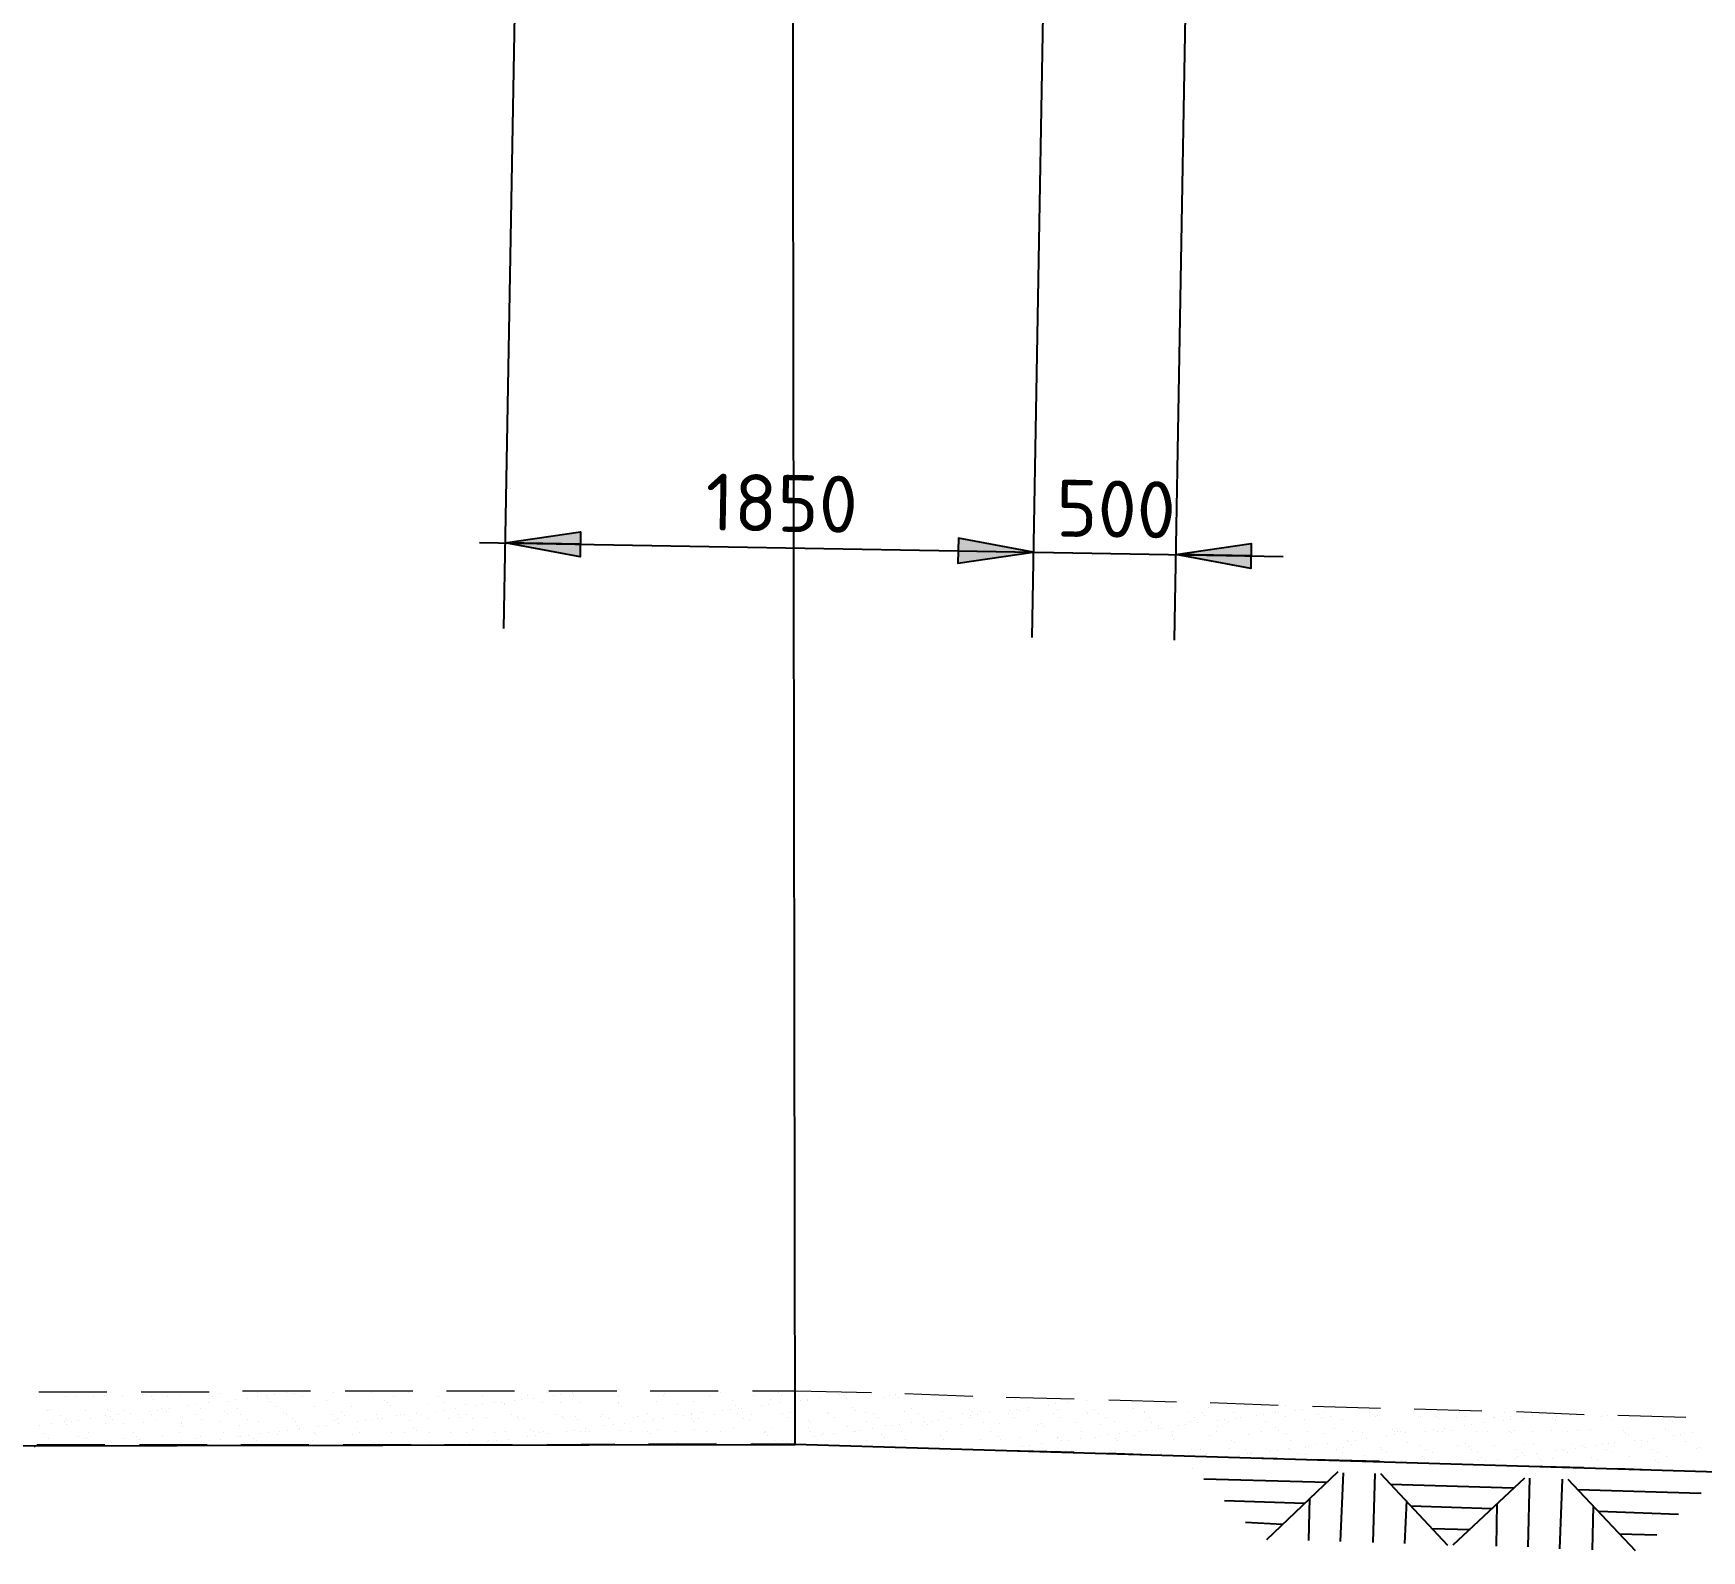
# Model space of a CAD drawing. Header units: inches. Extents: x 0 to 63075, y 0 to 44550.
# Drawn here: x 9265 to 15118, y 8413 to 13735 of the extents above; entities that cross this region are included whole.
import ezdxf

# ---------------------------------------------------------------- set-up
doc = ezdxf.new("R2010")
doc.units = ezdxf.units.IN
doc.header["$MEASUREMENT"] = 0
for name, color, linetype in [('PDF2_Geometry', 7, 'Continuous'), ('PDF_Symbol (Howden)', 7, 'Continuous'), ('PDF_Text', 7, 'Continuous')]:
    doc.layers.add(name, color=color, linetype=linetype)
doc.styles.add('PDF ISOCPEUR', font='isocpeur.ttf')

# ---------------------------------------------------------------- blocks, each defined once
blk = doc.blocks.new('1693_SIDE')
at = {"layer": 'PDF2_Geometry', "color": 252, "lineweight": 25, "true_color": 0x939598}
for points in [[(-165069.5, -75258.3), (-175363, -74950), (-175372.5, -68813.4)], [(-181871.5, -68943.7), (-181871.5, -74959.6), (-175363, -74950)], [(-178029.3, -74956.4), (-178032.5, -74956.4)], [(-173967.9, -75032.7), (-173967.9, -75032.7)], [(-173497.5, -75083.5), (-173929.7, -75070.8)], [(-173459.4, -75045.4), (-173710.4, -75283.7)], [(-173449.9, -75290.1), (-173440.3, -75048.5)], [(-173335.4, -75293.2), (-173329.1, -75051.7)], [(-173310, -75051.7), (-173074.9, -75302.8)], [(-172804.7, -75067.6), (-173055.8, -75302.8)], [(-172792, -75309.1), (-172785.7, -75067.6)], [(-172680.8, -75315.5), (-172671.3, -75070.8)], [(-172652.2, -75070.8), (-172417, -75321.8)], [(-173561.1, -75286.9), (-173557.9, -75137.5)], [(-172842.9, -75102.6), (-173275.1, -75089.9)], [(-172185, -75121.6), (-172617.2, -75108.9)], [(-173577, -75156.6), (-173856.6, -75147.1)], [(-173224.2, -75296.4), (-173217.9, -75147.1)], [(-172919.1, -75175.7), (-173202, -75166.1)], [(-172903.2, -75306), (-172900.1, -75156.6)], [(-172566.4, -75318.7), (-172563.2, -75166.1)], [(-172264.5, -75194.7), (-172544.1, -75185.2)], [(-173653.2, -75229.7), (-173783.5, -75223.3)], [(-172995.4, -75248.8), (-173128.9, -75245.6)], [(-172340.7, -75267.8), (-172471, -75264.6)]]:
    blk.add_lwpolyline(points, dxfattribs=at)
at = {"layer": 'PDF2_Geometry', "color": 252, "lineweight": 18, "true_color": 0x939598}
for points in [[(-178032.5, -74775.2), (-178032.5, -74775.2)], [(-178023, -74784.8), (-178023, -74784.8)], [(-177778.2, -74765.7), (-178016.6, -74765.7)], [(-177921.3, -74781.6), (-177921.3, -74781.6)], [(-177883.1, -74781.6), (-177883.1, -74781.6)], [(-177825.9, -74781.6), (-177825.9, -74781.6)], [(-177784.6, -74778.4), (-177784.6, -74778.4)], [(-177724.2, -74781.6), (-177724.2, -74781.6)], [(-177419.1, -74765.7), (-177657.5, -74765.7)], [(-177651.1, -74775.2), (-177651.1, -74775.2)], [(-177622.5, -74781.6), (-177622.5, -74781.6)], [(-177613, -74791.1), (-177613, -74791.1)], [(-177565.3, -74781.6), (-177565.3, -74781.6)], [(-177520.8, -74778.4), (-177520.8, -74778.4)], [(-177416, -74787.9), (-177416, -74787.9)], [(-177406.4, -74781.6), (-177406.4, -74781.6)], [(-177384.2, -74772.1), (-177384.2, -74772.1)], [(-177327, -74791.1), (-177327, -74791.1)], [(-177063.2, -74762.5), (-177301.6, -74762.5)], [(-177285.7, -74787.9), (-177285.7, -74787.9)], [(-177250.7, -74768.9), (-177250.7, -74768.9)], [(-177250.7, -74781.6), (-177250.7, -74781.6)], [(-177218.9, -74778.4), (-177218.9, -74778.4)], [(-177212.6, -74787.9), (-177212.6, -74787.9)], [(-177190.3, -74775.2), (-177190.3, -74775.2)], [(-177149, -74768.9), (-177149, -74768.9)], [(-177120.4, -74772.1), (-177120.4, -74772.1)], [(-177091.8, -74781.6), (-177091.8, -74781.6)], [(-176983.8, -74765.7), (-176983.8, -74765.7)], [(-176704.1, -74762.5), (-176942.4, -74762.5)], [(-176932.9, -74781.6), (-176932.9, -74781.6)], [(-176850.3, -74765.7), (-176850.3, -74765.7)], [(-176774, -74781.6), (-176774, -74781.6)], [(-176720, -74765.7), (-176720, -74765.7)], [(-176615.1, -74781.6), (-176615.1, -74781.6)], [(-176348.2, -74762.5), (-176586.5, -74762.5)], [(-176459.4, -74781.6), (-176459.4, -74781.6)], [(-176322.7, -74791.1), (-176322.7, -74791.1)], [(-176300.5, -74778.4), (-176300.5, -74778.4)], [(-176281.4, -74787.9), (-176281.4, -74787.9)], [(-176230.6, -74765.7), (-176230.6, -74765.7)], [(-175989.1, -74762.5), (-176227.4, -74762.5)], [(-176211.5, -74778.4), (-176211.5, -74778.4)], [(-176186.1, -74775.2), (-176186.1, -74775.2)], [(-176144.8, -74768.9), (-176144.8, -74768.9)], [(-176141.6, -74778.4), (-176141.6, -74778.4)], [(-175982.7, -74778.4), (-175982.7, -74778.4)], [(-175633.1, -74762.5), (-175871.5, -74762.5)], [(-175830.2, -74762.5), (-175830.2, -74762.5)], [(-175823.8, -74778.4), (-175823.8, -74778.4)], [(-175820.6, -74772.1), (-175820.6, -74772.1)], [(-175664.9, -74778.4), (-175664.9, -74778.4)], [(-175623.6, -74765.7), (-175623.6, -74765.7)], [(-175096, -74768.9), (-175359.8, -74762.5), (-175512.4, -74762.5)], [(-175509.2, -74778.4), (-175509.2, -74778.4)], [(-175448.8, -74791.1), (-175448.8, -74791.1)], [(-175420.2, -74768.9), (-175420.2, -74768.9)], [(-175410.7, -74778.4), (-175410.7, -74778.4)], [(-175350.3, -74778.4), (-175350.3, -74778.4)], [(-175318.5, -74791.1), (-175318.5, -74791.1)], [(-175277.2, -74784.8), (-175277.2, -74784.8)], [(-175213.6, -74772.1), (-175213.6, -74772.1)], [(-175207.3, -74775.2), (-175207.3, -74775.2)], [(-175191.4, -74778.4), (-175191.4, -74778.4)], [(-175181.8, -74772.1), (-175181.8, -74772.1)], [(-175181.8, -74787.9), (-175181.8, -74787.9)], [(-175048.4, -74784.8), (-175048.4, -74784.8)], [(-175032.5, -74778.4), (-175032.5, -74778.4)], [(-175010.2, -74775.2), (-175010.2, -74775.2)], [(-175000.7, -74784.8), (-175000.7, -74784.8)], [(-174740.1, -74781.6), (-174978.5, -74772.1)], [(-174918.1, -74787.9), (-174918.1, -74787.9)], [(-174873.6, -74778.4), (-174873.6, -74778.4)], [(-174803.7, -74778.4), (-174803.7, -74778.4)], [(-174781.4, -74781.6), (-174781.4, -74781.6)], [(-174384.2, -74791.1), (-174622.5, -74784.8)], [(-174590.7, -74791.1), (-174590.7, -74791.1)], [(-177984.8, -74829.3), (-177984.8, -74829.3)], [(-177978.5, -74826.1), (-177978.5, -74826.1)], [(-177940.3, -74848.3), (-177940.3, -74848.3)], [(-177851.3, -74829.3), (-177851.3, -74829.3)], [(-177781.4, -74848.3), (-177781.4, -74848.3)], [(-177775.1, -74826.1), (-177775.1, -74826.1)], [(-177765.5, -74835.6), (-177765.5, -74835.6)], [(-177736.9, -74845.2), (-177736.9, -74845.2)], [(-177721, -74829.3), (-177721, -74829.3)], [(-177695.6, -74842), (-177695.6, -74842)], [(-177628.9, -74832.4), (-177628.9, -74832.4)], [(-177622.5, -74845.2), (-177622.5, -74845.2)], [(-177600.3, -74829.3), (-177600.3, -74829.3)], [(-177584.4, -74822.9), (-177584.4, -74822.9)], [(-177568.5, -74832.4), (-177568.5, -74832.4)], [(-177559, -74822.9), (-177559, -74822.9)], [(-177492.2, -74813.4), (-177492.2, -74813.4)], [(-177466.8, -74845.2), (-177466.8, -74845.2)], [(-177463.6, -74810.2), (-177463.6, -74810.2)], [(-177450.9, -74822.9), (-177450.9, -74822.9)], [(-177422.3, -74803.8), (-177422.3, -74803.8)], [(-177365.1, -74832.4), (-177365.1, -74832.4)], [(-177355.6, -74797.5), (-177355.6, -74797.5)], [(-177355.6, -74842), (-177355.6, -74842)], [(-177320.6, -74822.9), (-177320.6, -74822.9)], [(-177307.9, -74845.2), (-177307.9, -74845.2)], [(-177203, -74797.5), (-177203, -74797.5)], [(-177184, -74816.6), (-177184, -74816.6)], [(-177158.5, -74838.8), (-177158.5, -74838.8)], [(-177149, -74845.2), (-177149, -74845.2)], [(-177050.5, -74816.6), (-177050.5, -74816.6)], [(-177006, -74794.3), (-177006, -74794.3)], [(-176990.1, -74845.2), (-176990.1, -74845.2)], [(-176955.2, -74838.8), (-176955.2, -74838.8)], [(-176945.6, -74848.3), (-176945.6, -74848.3)], [(-176920.2, -74816.6), (-176920.2, -74816.6)], [(-176831.2, -74845.2), (-176831.2, -74845.2)], [(-176802.6, -74794.3), (-176802.6, -74794.3)], [(-176793.1, -74803.8), (-176793.1, -74803.8)], [(-176783.5, -74813.4), (-176783.5, -74813.4)], [(-176761.3, -74848.3), (-176761.3, -74848.3)], [(-176748.6, -74845.2), (-176748.6, -74845.2)], [(-176732.7, -74845.2), (-176732.7, -74845.2)], [(-176691.4, -74842), (-176691.4, -74842)], [(-176675.5, -74845.2), (-176675.5, -74845.2)], [(-176650.1, -74810.2), (-176650.1, -74810.2)], [(-176624.6, -74832.4), (-176624.6, -74832.4)], [(-176596, -74800.7), (-176596, -74800.7)], [(-176596, -74829.3), (-176596, -74829.3)], [(-176554.7, -74822.9), (-176554.7, -74822.9)], [(-176545.2, -74845.2), (-176545.2, -74845.2)], [(-176519.8, -74810.2), (-176519.8, -74810.2)], [(-176516.6, -74845.2), (-176516.6, -74845.2)], [(-176484.8, -74813.4), (-176484.8, -74813.4)], [(-176459.4, -74810.2), (-176459.4, -74810.2)], [(-176418.1, -74803.8), (-176418.1, -74803.8)], [(-176392.7, -74800.7), (-176392.7, -74800.7)], [(-176383.1, -74807), (-176383.1, -74807)], [(-176383.1, -74810.2), (-176383.1, -74810.2)], [(-176357.7, -74845.2), (-176357.7, -74845.2)], [(-176348.2, -74794.3), (-176348.2, -74794.3)], [(-176249.6, -74803.8), (-176249.6, -74803.8)], [(-176198.8, -74845.2), (-176198.8, -74845.2)], [(-176186.1, -74803.8), (-176186.1, -74803.8)], [(-176119.3, -74803.8), (-176119.3, -74803.8)], [(-176039.9, -74845.2), (-176039.9, -74845.2)], [(-175982.7, -74800.7), (-175982.7, -74800.7)], [(-175982.7, -74807), (-175982.7, -74807)], [(-175973.2, -74816.6), (-175973.2, -74816.6)], [(-175881, -74842), (-175881, -74842)], [(-175849.2, -74797.5), (-175849.2, -74797.5)], [(-175779.3, -74845.2), (-175779.3, -74845.2)], [(-175776.1, -74810.2), (-175776.1, -74810.2)], [(-175753.9, -74848.3), (-175753.9, -74848.3)], [(-175728.5, -74845.2), (-175728.5, -74845.2)], [(-175725.3, -74842), (-175725.3, -74842)], [(-175718.9, -74797.5), (-175718.9, -74797.5)], [(-175687.1, -74838.8), (-175687.1, -74838.8)], [(-175645.8, -74845.2), (-175645.8, -74845.2)], [(-175617.2, -74829.3), (-175617.2, -74829.3)], [(-175591.8, -74826.1), (-175591.8, -74826.1)], [(-175582.3, -74794.3), (-175582.3, -74794.3)], [(-175572.7, -74813.4), (-175572.7, -74813.4)], [(-175566.4, -74842), (-175566.4, -74842)], [(-175563.2, -74822.9), (-175563.2, -74822.9)], [(-175550.5, -74822.9), (-175550.5, -74822.9)], [(-175515.5, -74845.2), (-175515.5, -74845.2)], [(-175480.6, -74813.4), (-175480.6, -74813.4)], [(-175455.2, -74810.2), (-175455.2, -74810.2)], [(-175413.8, -74803.8), (-175413.8, -74803.8)], [(-175407.5, -74842), (-175407.5, -74842)], [(-175378.9, -74838.8), (-175378.9, -74838.8)], [(-175366.2, -74816.6), (-175366.2, -74816.6)], [(-175343.9, -74794.3), (-175343.9, -74794.3)], [(-175318.5, -74794.3), (-175318.5, -74794.3)], [(-175248.6, -74842), (-175248.6, -74842)], [(-175245.4, -74838.8), (-175245.4, -74838.8)], [(-175162.8, -74819.7), (-175162.8, -74819.7)], [(-175153.2, -74829.3), (-175153.2, -74829.3)], [(-175115.1, -74838.8), (-175115.1, -74838.8)], [(-175089.7, -74842), (-175089.7, -74842)], [(-174978.5, -74832.4), (-174978.5, -74832.4)], [(-174956.2, -74822.9), (-174956.2, -74822.9)], [(-174930.8, -74842), (-174930.8, -74842)], [(-174845, -74832.4), (-174845, -74832.4)], [(-174775.1, -74842), (-174775.1, -74842)], [(-174752.8, -74826.1), (-174752.8, -74826.1)], [(-174749.6, -74848.3), (-174749.6, -74848.3)], [(-174743.3, -74835.6), (-174743.3, -74835.6)], [(-174724.2, -74845.2), (-174724.2, -74845.2)], [(-174714.7, -74832.4), (-174714.7, -74832.4)], [(-174682.9, -74838.8), (-174682.9, -74838.8)], [(-174616.2, -74842), (-174616.2, -74842)], [(-174613, -74829.3), (-174613, -74829.3)], [(-174587.6, -74826.1), (-174587.6, -74826.1)], [(-174578, -74829.3), (-174578, -74829.3)], [(-174546.3, -74819.7), (-174546.3, -74819.7)], [(-174546.3, -74829.3), (-174546.3, -74829.3)], [(-174476.3, -74813.4), (-174476.3, -74813.4)], [(-174457.3, -74842), (-174457.3, -74842)], [(-174450.9, -74807), (-174450.9, -74807)], [(-174444.6, -74826.1), (-174444.6, -74826.1)], [(-174409.6, -74803.8), (-174409.6, -74803.8)], [(-174342.9, -74832.4), (-174342.9, -74832.4)], [(-174339.7, -74794.3), (-174339.7, -74794.3)], [(-174336.5, -74842), (-174336.5, -74842)], [(-174314.3, -74826.1), (-174314.3, -74826.1)], [(-174298.4, -74842), (-174298.4, -74842)], [(-174025.1, -74800.7), (-174263.4, -74794.3)], [(-174177.6, -74822.9), (-174177.6, -74822.9)], [(-174139.5, -74835.6), (-174139.5, -74835.6)], [(-174139.5, -74838.8), (-174139.5, -74838.8)], [(-174044.1, -74819.7), (-174044.1, -74819.7)], [(-173983.8, -74838.8), (-173983.8, -74838.8)], [(-173932.9, -74838.8), (-173932.9, -74838.8)], [(-173926.5, -74848.3), (-173926.5, -74848.3)], [(-173913.8, -74819.7), (-173913.8, -74819.7)], [(-173669.1, -74813.4), (-173907.5, -74803.8)], [(-173824.9, -74838.8), (-173824.9, -74838.8)], [(-173777.2, -74816.6), (-173777.2, -74816.6)], [(-173745.4, -74848.3), (-173745.4, -74848.3)], [(-173729.5, -74842), (-173729.5, -74842)], [(-173720, -74845.2), (-173720, -74845.2)], [(-173678.7, -74838.8), (-173678.7, -74838.8)], [(-173666, -74838.8), (-173666, -74838.8)], [(-173643.7, -74813.4), (-173643.7, -74813.4)], [(-173608.8, -74829.3), (-173608.8, -74829.3)], [(-173583.3, -74826.1), (-173583.3, -74826.1)], [(-173310, -74822.9), (-173548.4, -74816.6)], [(-173542, -74819.7), (-173542, -74819.7)], [(-173526.1, -74845.2), (-173526.1, -74845.2)], [(-173507.1, -74838.8), (-173507.1, -74838.8)], [(-173348.2, -74838.8), (-173348.2, -74838.8)], [(-173319.6, -74848.3), (-173319.6, -74848.3)], [(-172954.1, -74832.4), (-173192.4, -74826.1)], [(-173189.3, -74838.8), (-173189.3, -74838.8)], [(-173033.5, -74838.8), (-173033.5, -74838.8)], [(-172874.6, -74838.8), (-172874.6, -74838.8)], [(-172595, -74845.2), (-172833.3, -74835.6)], [(-172776.1, -74848.3), (-172776.1, -74848.3)], [(-172741.2, -74845.2), (-172741.2, -74845.2)], [(-172715.7, -74842), (-172715.7, -74842)], [(-172642.6, -74848.3), (-172642.6, -74848.3)], [(-172512.4, -74848.3), (-172512.4, -74848.3)], [(-172239, -74854.7), (-172477.4, -74848.3)], [(-178013.4, -74883.3), (-178013.4, -74883.3)], [(-177972.1, -74876.9), (-177972.1, -74876.9)], [(-177927.6, -74870.6), (-177927.6, -74870.6)], [(-177918.1, -74861), (-177918.1, -74861)], [(-177918.1, -74880.1), (-177918.1, -74880.1)], [(-177918.1, -74880.1), (-177918.1, -74880.1)], [(-177902.2, -74867.4), (-177902.2, -74867.4)], [(-177876.8, -74864.2), (-177876.8, -74864.2)], [(-177835.5, -74857.9), (-177835.5, -74857.9)], [(-177781.4, -74876.9), (-177781.4, -74876.9)], [(-177765.5, -74851.5), (-177765.5, -74851.5)], [(-177759.2, -74861), (-177759.2, -74861)], [(-177721, -74876.9), (-177721, -74876.9)], [(-177648, -74873.8), (-177648, -74873.8)], [(-177603.5, -74861), (-177603.5, -74861)], [(-177517.7, -74873.8), (-177517.7, -74873.8)], [(-177517.7, -74876.9), (-177517.7, -74876.9)], [(-177511.3, -74886.5), (-177511.3, -74886.5)], [(-177444.6, -74861), (-177444.6, -74861)], [(-177381, -74870.6), (-177381, -74870.6)], [(-177311.1, -74883.3), (-177311.1, -74883.3)], [(-177285.7, -74861), (-177285.7, -74861)], [(-177247.5, -74867.4), (-177247.5, -74867.4)], [(-177171.3, -74902.4), (-177171.3, -74902.4)], [(-177142.7, -74899.2), (-177142.7, -74899.2)], [(-177126.8, -74857.9), (-177126.8, -74857.9)], [(-177117.2, -74867.4), (-177117.2, -74867.4)], [(-177107.7, -74883.3), (-177107.7, -74883.3)], [(-177101.3, -74892.8), (-177101.3, -74892.8)], [(-177101.3, -74896), (-177101.3, -74896)], [(-177034.6, -74886.5), (-177034.6, -74886.5)], [(-177006, -74883.3), (-177006, -74883.3)], [(-176980.6, -74864.2), (-176980.6, -74864.2)], [(-176967.9, -74857.9), (-176967.9, -74857.9)], [(-176964.7, -74876.9), (-176964.7, -74876.9)], [(-176904.3, -74889.6), (-176904.3, -74889.6)], [(-176898, -74867.4), (-176898, -74867.4)], [(-176869.3, -74864.2), (-176869.3, -74864.2)], [(-176847.1, -74861), (-176847.1, -74861)], [(-176828, -74857.9), (-176828, -74857.9)], [(-176812.1, -74857.9), (-176812.1, -74857.9)], [(-176716.8, -74864.2), (-176716.8, -74864.2)], [(-176700.9, -74889.6), (-176700.9, -74889.6)], [(-176691.4, -74899.2), (-176691.4, -74899.2)], [(-176653.2, -74857.9), (-176653.2, -74857.9)], [(-176580.2, -74857.9), (-176580.2, -74857.9)], [(-176535.7, -74854.7), (-176535.7, -74854.7)], [(-176494.3, -74857.9), (-176494.3, -74857.9)], [(-176494.3, -74896), (-176494.3, -74896)], [(-176446.7, -74854.7), (-176446.7, -74854.7)], [(-176379.9, -74902.4), (-176379.9, -74902.4)], [(-176338.6, -74851.5), (-176338.6, -74851.5)], [(-176335.5, -74857.9), (-176335.5, -74857.9)], [(-176316.4, -74857.9), (-176316.4, -74857.9)], [(-176291, -74896), (-176291, -74896)], [(-176281.4, -74905.5), (-176281.4, -74905.5)], [(-176246.5, -74902.4), (-176246.5, -74902.4)], [(-176179.7, -74851.5), (-176179.7, -74851.5)], [(-176176.6, -74857.9), (-176176.6, -74857.9)], [(-176167, -74902.4), (-176167, -74902.4)], [(-176138.4, -74899.2), (-176138.4, -74899.2)], [(-176135.2, -74851.5), (-176135.2, -74851.5)], [(-176125.7, -74861), (-176125.7, -74861)], [(-176116.2, -74902.4), (-176116.2, -74902.4)], [(-176100.3, -74905.5), (-176100.3, -74905.5)], [(-176097.1, -74892.8), (-176097.1, -74892.8)], [(-176084.4, -74902.4), (-176084.4, -74902.4)], [(-176046.3, -74851.5), (-176046.3, -74851.5)], [(-176030.4, -74883.3), (-176030.4, -74883.3)], [(-176017.7, -74857.9), (-176017.7, -74857.9)], [(-176001.8, -74880.1), (-176001.8, -74880.1)], [(-175979.5, -74899.2), (-175979.5, -74899.2)], [(-175960.5, -74876.9), (-175960.5, -74876.9)], [(-175941.4, -74905.5), (-175941.4, -74905.5)], [(-175928.7, -74854.7), (-175928.7, -74854.7)], [(-175916, -74851.5), (-175916, -74851.5)], [(-175890.5, -74867.4), (-175890.5, -74867.4)], [(-175881, -74902.4), (-175881, -74902.4)], [(-175865.1, -74864.2), (-175865.1, -74864.2)], [(-175861.9, -74857.9), (-175861.9, -74857.9)], [(-175846, -74896), (-175846, -74896)], [(-175823.8, -74857.9), (-175823.8, -74857.9)], [(-175782.5, -74905.5), (-175782.5, -74905.5)], [(-175725.3, -74857.9), (-175725.3, -74857.9)], [(-175718.9, -74867.4), (-175718.9, -74867.4)], [(-175715.7, -74896), (-175715.7, -74896)], [(-175703, -74857.9), (-175703, -74857.9)], [(-175674.4, -74905.5), (-175674.4, -74905.5)], [(-175626.8, -74905.5), (-175626.8, -74905.5)], [(-175579.1, -74892.8), (-175579.1, -74892.8)], [(-175544.1, -74857.9), (-175544.1, -74857.9)], [(-175521.9, -74861), (-175521.9, -74861)], [(-175467.9, -74905.5), (-175467.9, -74905.5)], [(-175445.6, -74889.6), (-175445.6, -74889.6)], [(-175385.2, -74854.7), (-175385.2, -74854.7)], [(-175315.3, -74864.2), (-175315.3, -74864.2)], [(-175315.3, -74889.6), (-175315.3, -74889.6)], [(-175309, -74873.8), (-175309, -74873.8)], [(-175309, -74905.5), (-175309, -74905.5)], [(-175226.3, -74854.7), (-175226.3, -74854.7)], [(-175178.7, -74886.5), (-175178.7, -74886.5)], [(-175159.6, -74902.4), (-175159.6, -74902.4)], [(-175150.1, -74905.5), (-175150.1, -74905.5)], [(-175134.2, -74899.2), (-175134.2, -74899.2)], [(-175111.9, -74867.4), (-175111.9, -74867.4)], [(-175092.9, -74892.8), (-175092.9, -74892.8)], [(-175070.6, -74854.7), (-175070.6, -74854.7)], [(-175045.2, -74883.3), (-175045.2, -74883.3)], [(-175022.9, -74883.3), (-175022.9, -74883.3)], [(-174997.5, -74880.1), (-174997.5, -74880.1)], [(-174991.2, -74905.5), (-174991.2, -74905.5)], [(-174956.2, -74873.8), (-174956.2, -74873.8)], [(-174914.9, -74883.3), (-174914.9, -74883.3)], [(-174911.7, -74854.7), (-174911.7, -74854.7)], [(-174908.5, -74870.6), (-174908.5, -74870.6)], [(-174899, -74880.1), (-174899, -74880.1)], [(-174886.3, -74867.4), (-174886.3, -74867.4)], [(-174860.9, -74861), (-174860.9, -74861)], [(-174832.3, -74905.5), (-174832.3, -74905.5)], [(-174819.6, -74857.9), (-174819.6, -74857.9)], [(-174778.2, -74880.1), (-174778.2, -74880.1)], [(-174752.8, -74854.7), (-174752.8, -74854.7)], [(-174702, -74873.8), (-174702, -74873.8)], [(-174676.6, -74905.5), (-174676.6, -74905.5)], [(-174644.8, -74876.9), (-174644.8, -74876.9)], [(-174593.9, -74854.7), (-174593.9, -74854.7)], [(-174517.7, -74905.5), (-174517.7, -74905.5)], [(-174514.5, -74880.1), (-174514.5, -74880.1)], [(-174498.6, -74876.9), (-174498.6, -74876.9)], [(-174489.1, -74886.5), (-174489.1, -74886.5)], [(-174435, -74854.7), (-174435, -74854.7)], [(-174377.8, -74873.8), (-174377.8, -74873.8)], [(-174358.8, -74902.4), (-174358.8, -74902.4)], [(-174292, -74880.1), (-174292, -74880.1)], [(-174276.1, -74854.7), (-174276.1, -74854.7)], [(-174244.3, -74870.6), (-174244.3, -74870.6)], [(-174199.9, -74902.4), (-174199.9, -74902.4)], [(-174155.4, -74902.4), (-174155.4, -74902.4)], [(-174129.9, -74899.2), (-174129.9, -74899.2)], [(-174120.4, -74854.7), (-174120.4, -74854.7)], [(-174114, -74873.8), (-174114, -74873.8)], [(-174088.6, -74883.3), (-174088.6, -74883.3)], [(-174088.6, -74892.8), (-174088.6, -74892.8)], [(-174079.1, -74892.8), (-174079.1, -74892.8)], [(-174041, -74902.4), (-174041, -74902.4)], [(-174018.7, -74883.3), (-174018.7, -74883.3)], [(-173993.3, -74880.1), (-173993.3, -74880.1)], [(-173977.4, -74867.4), (-173977.4, -74867.4)], [(-173961.5, -74854.7), (-173961.5, -74854.7)], [(-173952, -74873.8), (-173952, -74873.8)], [(-173885.2, -74902.4), (-173885.2, -74902.4)], [(-173882.1, -74864.2), (-173882.1, -74864.2)], [(-173882.1, -74886.5), (-173882.1, -74886.5)], [(-173856.6, -74861), (-173856.6, -74861)], [(-173843.9, -74867.4), (-173843.9, -74867.4)], [(-173815.3, -74857.9), (-173815.3, -74857.9)], [(-173802.6, -74854.7), (-173802.6, -74854.7)], [(-173726.3, -74902.4), (-173726.3, -74902.4)], [(-173713.6, -74867.4), (-173713.6, -74867.4)], [(-173678.7, -74889.6), (-173678.7, -74889.6)], [(-173669.1, -74899.2), (-173669.1, -74899.2)], [(-173643.7, -74851.5), (-173643.7, -74851.5)], [(-173577, -74861), (-173577, -74861)], [(-173567.4, -74902.4), (-173567.4, -74902.4)], [(-173516.6, -74854.7), (-173516.6, -74854.7)], [(-173484.8, -74851.5), (-173484.8, -74851.5)], [(-173472.1, -74892.8), (-173472.1, -74892.8)], [(-173443.5, -74861), (-173443.5, -74861)], [(-173408.5, -74902.4), (-173408.5, -74902.4)], [(-173329.1, -74851.5), (-173329.1, -74851.5)], [(-173313.2, -74861), (-173313.2, -74861)], [(-173268.7, -74896), (-173268.7, -74896)], [(-173259.2, -74905.5), (-173259.2, -74905.5)], [(-173249.6, -74902.4), (-173249.6, -74902.4)], [(-173240.1, -74905.5), (-173240.1, -74905.5)], [(-173176.5, -74854.7), (-173176.5, -74854.7)], [(-173170.2, -74851.5), (-173170.2, -74851.5)], [(-173151.1, -74902.4), (-173151.1, -74902.4)], [(-173125.7, -74896), (-173125.7, -74896)], [(-173116.2, -74851.5), (-173116.2, -74851.5)], [(-173109.8, -74905.5), (-173109.8, -74905.5)], [(-173106.6, -74857.9), (-173106.6, -74857.9)], [(-173090.7, -74902.4), (-173090.7, -74902.4)], [(-173084.4, -74892.8), (-173084.4, -74892.8)], [(-173062.1, -74899.2), (-173062.1, -74899.2)], [(-173043.1, -74854.7), (-173043.1, -74854.7)], [(-173014.5, -74883.3), (-173014.5, -74883.3)], [(-173011.3, -74851.5), (-173011.3, -74851.5)], [(-172989, -74880.1), (-172989, -74880.1)], [(-172973.2, -74902.4), (-172973.2, -74902.4)], [(-172947.7, -74873.8), (-172947.7, -74873.8)], [(-172935, -74902.4), (-172935, -74902.4)], [(-172912.8, -74854.7), (-172912.8, -74854.7)], [(-172909.6, -74854.7), (-172909.6, -74854.7)], [(-172877.8, -74864.2), (-172877.8, -74864.2)], [(-172858.8, -74902.4), (-172858.8, -74902.4)], [(-172852.4, -74851.5), (-172852.4, -74851.5)], [(-172852.4, -74861), (-172852.4, -74861)], [(-172839.7, -74899.2), (-172839.7, -74899.2)], [(-172811.1, -74854.7), (-172811.1, -74854.7)], [(-172776.1, -74902.4), (-172776.1, -74902.4)], [(-172709.4, -74899.2), (-172709.4, -74899.2)], [(-172706.2, -74857.9), (-172706.2, -74857.9)], [(-172696.7, -74864.2), (-172696.7, -74864.2)], [(-172693.5, -74851.5), (-172693.5, -74851.5)], [(-172652.2, -74905.5), (-172652.2, -74905.5)], [(-172617.2, -74899.2), (-172617.2, -74899.2)], [(-172572.7, -74896), (-172572.7, -74896)], [(-172534.6, -74851.5), (-172534.6, -74851.5)], [(-172499.6, -74861), (-172499.6, -74861)], [(-172458.3, -74899.2), (-172458.3, -74899.2)], [(-172439.3, -74892.8), (-172439.3, -74892.8)], [(-172378.9, -74851.5), (-172378.9, -74851.5)], [(-172309, -74896), (-172309, -74896)], [(-172299.4, -74899.2), (-172299.4, -74899.2)], [(-172296.3, -74864.2), (-172296.3, -74864.2)], [(-172286.7, -74870.6), (-172286.7, -74870.6)], [(-178023, -74950), (-177784.6, -74950)], [(-178000.7, -74911.9), (-178000.7, -74911.9)], [(-177981.6, -74927.8), (-177981.6, -74927.8)], [(-177876.8, -74921.4), (-177876.8, -74921.4)], [(-177848.2, -74927.8), (-177848.2, -74927.8)], [(-177841.8, -74908.7), (-177841.8, -74908.7)], [(-177717.9, -74927.8), (-177717.9, -74927.8)], [(-177682.9, -74908.7), (-177682.9, -74908.7)], [(-177673.4, -74921.4), (-177673.4, -74921.4)], [(-177663.8, -74931), (-177663.8, -74931)], [(-177663.8, -74950), (-177425.5, -74950)], [(-177581.2, -74921.4), (-177581.2, -74921.4)], [(-177524, -74908.7), (-177524, -74908.7)], [(-177514.5, -74950), (-177514.5, -74950)], [(-177466.8, -74927.8), (-177466.8, -74927.8)], [(-177447.7, -74921.4), (-177447.7, -74921.4)], [(-177444.6, -74940.5), (-177444.6, -74940.5)], [(-177419.1, -74937.3), (-177419.1, -74937.3)], [(-177377.8, -74931), (-177377.8, -74931)], [(-177368.3, -74908.7), (-177368.3, -74908.7)], [(-177317.4, -74921.4), (-177317.4, -74921.4)], [(-177307.9, -74921.4), (-177307.9, -74921.4)], [(-177307.9, -74950), (-177069.6, -74950)], [(-177282.5, -74918.2), (-177282.5, -74918.2)], [(-177263.4, -74927.8), (-177263.4, -74927.8)], [(-177253.9, -74937.3), (-177253.9, -74937.3)], [(-177241.2, -74911.9), (-177241.2, -74911.9)], [(-177209.4, -74908.7), (-177209.4, -74908.7)], [(-177180.8, -74915.1), (-177180.8, -74915.1)], [(-177056.8, -74934.1), (-177056.8, -74934.1)], [(-177050.5, -74908.7), (-177050.5, -74908.7)], [(-177047.3, -74915.1), (-177047.3, -74915.1)], [(-176948.8, -74950), (-176710.5, -74950)], [(-176917, -74915.1), (-176917, -74915.1)], [(-176891.6, -74908.7), (-176891.6, -74908.7)], [(-176853.5, -74934.1), (-176853.5, -74934.1)], [(-176843.9, -74943.7), (-176843.9, -74943.7)], [(-176780.4, -74908.7), (-176780.4, -74908.7)], [(-176732.7, -74908.7), (-176732.7, -74908.7)], [(-176646.9, -74908.7), (-176646.9, -74908.7)], [(-176646.9, -74940.5), (-176646.9, -74940.5)], [(-176592.9, -74950), (-176354.5, -74950)], [(-176573.8, -74908.7), (-176573.8, -74908.7)], [(-176516.6, -74908.7), (-176516.6, -74908.7)], [(-176507.1, -74946.8), (-176507.1, -74946.8)], [(-176443.5, -74940.5), (-176443.5, -74940.5)], [(-176440.3, -74937.3), (-176440.3, -74937.3)], [(-176418.1, -74908.7), (-176418.1, -74908.7)], [(-176411.7, -74934.1), (-176411.7, -74934.1)], [(-176370.4, -74931), (-176370.4, -74931)], [(-176303.7, -74921.4), (-176303.7, -74921.4)], [(-176275.1, -74918.2), (-176275.1, -74918.2)], [(-176259.2, -74908.7), (-176259.2, -74908.7)], [(-176236.9, -74946.8), (-176236.9, -74946.8)], [(-176233.8, -74911.9), (-176233.8, -74911.9)], [(-176233.8, -74950), (-175995.4, -74946.8)], [(-176043.1, -74946.8), (-176043.1, -74946.8)], [(-176033.5, -74946.8), (-176033.5, -74946.8)], [(-175877.8, -74946.8), (-175639.5, -74946.8)], [(-175871.5, -74911.9), (-175871.5, -74911.9)], [(-175776.1, -74943.7), (-175776.1, -74943.7)], [(-175642.7, -74943.7), (-175642.7, -74943.7)], [(-175518.7, -74946.8), (-175366.2, -74946.8), (-175099.2, -74956.4)], [(-175512.4, -74943.7), (-175512.4, -74943.7)], [(-175502.8, -74946.8), (-175502.8, -74946.8)], [(-175471, -74908.7), (-175471, -74908.7)], [(-175461.5, -74918.2), (-175461.5, -74918.2)], [(-175436.1, -74937.3), (-175436.1, -74937.3)], [(-175407.5, -74934.1), (-175407.5, -74934.1)], [(-175375.7, -74937.3), (-175375.7, -74937.3)], [(-175366.2, -74927.8), (-175366.2, -74927.8)], [(-175296.3, -74921.4), (-175296.3, -74921.4)], [(-175270.8, -74915.1), (-175270.8, -74915.1)], [(-175264.5, -74911.9), (-175264.5, -74911.9)], [(-175242.2, -74937.3), (-175242.2, -74937.3)], [(-175229.5, -74911.9), (-175229.5, -74911.9)], [(-175111.9, -74937.3), (-175111.9, -74937.3)], [(-175061.1, -74915.1), (-175061.1, -74915.1)], [(-175051.6, -74924.6), (-175051.6, -74924.6)], [(-174981.6, -74959.6), (-174743.3, -74965.9)], [(-174975.3, -74931), (-174975.3, -74931)], [(-174854.5, -74918.2), (-174854.5, -74918.2)], [(-174841.8, -74931), (-174841.8, -74931)], [(-174711.5, -74931), (-174711.5, -74931)], [(-174651.1, -74921.4), (-174651.1, -74921.4)], [(-174641.6, -74931), (-174641.6, -74931)], [(-174635.2, -74965.9), (-174635.2, -74965.9)], [(-174574.9, -74924.6), (-174574.9, -74924.6)], [(-174565.3, -74956.4), (-174565.3, -74956.4)], [(-174539.9, -74953.2), (-174539.9, -74953.2)], [(-174498.6, -74946.8), (-174498.6, -74946.8)], [(-174444.6, -74924.6), (-174444.6, -74924.6)], [(-174441.4, -74924.6), (-174441.4, -74924.6)], [(-174428.7, -74937.3), (-174428.7, -74937.3)], [(-174403.2, -74934.1), (-174403.2, -74934.1)], [(-174361.9, -74927.8), (-174361.9, -74927.8)], [(-174311.1, -74924.6), (-174311.1, -74924.6)], [(-174292, -74918.2), (-174292, -74918.2)], [(-174266.6, -74915.1), (-174266.6, -74915.1)], [(-174241.2, -74927.8), (-174241.2, -74927.8)], [(-174231.6, -74937.3), (-174231.6, -74937.3)], [(-174225.3, -74911.9), (-174225.3, -74911.9)], [(-174174.4, -74918.2), (-174174.4, -74918.2)], [(-174041, -74918.2), (-174041, -74918.2)], [(-174034.6, -74931), (-174034.6, -74931)], [(-173974.2, -74965.9), (-173974.2, -74965.9)], [(-173942.4, -74965.9), (-173942.4, -74965.9)], [(-173910.7, -74918.2), (-173910.7, -74918.2)], [(-173840.7, -74962.7), (-173840.7, -74962.7)], [(-173831.2, -74934.1), (-173831.2, -74934.1)], [(-173821.7, -74943.7), (-173821.7, -74943.7)], [(-173783.5, -74965.9), (-173783.5, -74965.9)], [(-173774, -74915.1), (-173774, -74915.1)], [(-173710.4, -74965.9), (-173710.4, -74965.9)], [(-173640.5, -74911.9), (-173640.5, -74911.9)], [(-173631, -74962.7), (-173631, -74962.7)], [(-173624.6, -74937.3), (-173624.6, -74937.3)], [(-173624.6, -74965.9), (-173624.6, -74965.9)], [(-173573.8, -74959.6), (-173573.8, -74959.6)], [(-173561.1, -74956.4), (-173561.1, -74956.4)], [(-173535.7, -74950), (-173535.7, -74950)], [(-173510.2, -74911.9), (-173510.2, -74911.9)], [(-173494.3, -74946.8), (-173494.3, -74946.8)], [(-173465.7, -74965.9), (-173465.7, -74965.9)], [(-173440.3, -74959.6), (-173440.3, -74959.6)], [(-173424.4, -74937.3), (-173424.4, -74937.3)], [(-173421.3, -74940.5), (-173421.3, -74940.5)], [(-173411.7, -74950), (-173411.7, -74950)], [(-173399, -74934.1), (-173399, -74934.1)], [(-173373.6, -74908.7), (-173373.6, -74908.7)], [(-173357.7, -74927.8), (-173357.7, -74927.8)], [(-173310, -74959.6), (-173310, -74959.6)], [(-173306.8, -74965.9), (-173306.8, -74965.9)], [(-173287.8, -74918.2), (-173287.8, -74918.2)], [(-173262.4, -74915.1), (-173262.4, -74915.1)], [(-173221, -74908.7), (-173221, -74908.7)], [(-173214.7, -74943.7), (-173214.7, -74943.7)], [(-173173.4, -74953.2), (-173173.4, -74953.2)], [(-173151.1, -74965.9), (-173151.1, -74965.9)], [(-173039.9, -74953.2), (-173039.9, -74953.2)], [(-173011.3, -74946.8), (-173011.3, -74946.8)], [(-173001.8, -74956.4), (-173001.8, -74956.4)], [(-172992.2, -74965.9), (-172992.2, -74965.9)], [(-172909.6, -74953.2), (-172909.6, -74953.2)], [(-172849.2, -74908.7), (-172849.2, -74908.7)], [(-172833.3, -74965.9), (-172833.3, -74965.9)], [(-172804.7, -74950), (-172804.7, -74950)], [(-172772.9, -74946.8), (-172772.9, -74946.8)], [(-172674.4, -74965.9), (-172674.4, -74965.9)], [(-172639.5, -74946.8), (-172639.5, -74946.8)], [(-172626.8, -74962.7), (-172626.8, -74962.7)], [(-172601.3, -74953.2), (-172601.3, -74953.2)], [(-172591.8, -74959.6), (-172591.8, -74959.6)], [(-172556.8, -74953.2), (-172556.8, -74953.2)], [(-172531.4, -74950), (-172531.4, -74950)], [(-172515.5, -74965.9), (-172515.5, -74965.9)], [(-172509.2, -74946.8), (-172509.2, -74946.8)], [(-172490.1, -74943.7), (-172490.1, -74943.7)], [(-172448.8, -74908.7), (-172448.8, -74908.7)], [(-172439.3, -74915.1), (-172439.3, -74915.1)], [(-172420.2, -74937.3), (-172420.2, -74937.3)], [(-172394.8, -74934.1), (-172394.8, -74934.1)], [(-172394.8, -74956.4), (-172394.8, -74956.4)], [(-172372.5, -74940.5), (-172372.5, -74940.5)], [(-172356.6, -74965.9), (-172356.6, -74965.9)], [(-172353.5, -74927.8), (-172353.5, -74927.8)], [(-172283.5, -74918.2), (-172283.5, -74918.2)], [(-172258.1, -74915.1), (-172258.1, -74915.1)], [(-172242.2, -74911.9), (-172242.2, -74911.9)], [(-172239, -74940.5), (-172239, -74940.5)], [(-172216.8, -74908.7), (-172216.8, -74908.7)], [(-172200.9, -74962.7), (-172200.9, -74962.7)], [(-172191.4, -74959.6), (-172191.4, -74959.6)], [(-174622.5, -74969.1), (-174384.2, -74975.4)], [(-174574.9, -74969.1), (-174574.9, -74969.1)], [(-174416, -74969.1), (-174416, -74969.1)], [(-174393.7, -74972.3), (-174393.7, -74972.3)], [(-174374.6, -74972.3), (-174374.6, -74972.3)], [(-174266.6, -74978.6), (-174028.2, -74988.2)], [(-174257.1, -74969.1), (-174257.1, -74969.1)], [(-174241.2, -74969.1), (-174241.2, -74969.1)], [(-174187.1, -74975.4), (-174187.1, -74975.4)], [(-174110.9, -74969.1), (-174110.9, -74969.1)], [(-174098.2, -74969.1), (-174098.2, -74969.1)], [(-174079.1, -74981.8), (-174079.1, -74981.8)], [(-173983.8, -74978.6), (-173983.8, -74978.6)], [(-173974.2, -74988.2), (-173974.2, -74988.2)], [(-173920.2, -74981.8), (-173920.2, -74981.8)], [(-173910.7, -74991.3), (-173672.3, -74997.7)], [(-173834.4, -74991.3), (-173834.4, -74991.3)], [(-173809, -74988.2), (-173809, -74988.2)], [(-173777.2, -74981.8), (-173777.2, -74981.8)], [(-173767.7, -74981.8), (-173767.7, -74981.8)], [(-173761.3, -74981.8), (-173761.3, -74981.8)], [(-173697.7, -74972.3), (-173697.7, -74972.3)], [(-173672.3, -74969.1), (-173672.3, -74969.1)], [(-173602.4, -74981.8), (-173602.4, -74981.8)], [(-173573.8, -74985), (-173573.8, -74985)], [(-173564.3, -74994.5), (-173564.3, -74994.5)], [(-173551.5, -75000.9), (-173313.2, -75007.2)], [(-173443.5, -74978.6), (-173443.5, -74978.6)], [(-173370.4, -75007.2), (-173370.4, -75007.2)], [(-173367.2, -74988.2), (-173367.2, -74988.2)], [(-173287.8, -74978.6), (-173287.8, -74978.6)], [(-173236.9, -75004.1), (-173236.9, -75004.1)], [(-173195.6, -75013.6), (-172957.3, -75019.9)], [(-173163.8, -74991.3), (-173163.8, -74991.3)], [(-173154.3, -75000.9), (-173154.3, -75000.9)], [(-173128.9, -74978.6), (-173128.9, -74978.6)], [(-173106.6, -75004.1), (-173106.6, -75004.1)], [(-172970, -74978.6), (-172970, -74978.6)], [(-172970, -75000.9), (-172970, -75000.9)], [(-172966.8, -75007.2), (-172966.8, -75007.2)], [(-172957.3, -74994.5), (-172957.3, -74994.5)], [(-172941.4, -75004.1), (-172941.4, -75004.1)], [(-172900.1, -75000.9), (-172900.1, -75000.9)], [(-172836.5, -74997.7), (-172836.5, -74997.7)], [(-172836.5, -75023.1), (-172598.2, -75029.5)], [(-172830.1, -74991.3), (-172830.1, -74991.3)], [(-172811.1, -74978.6), (-172811.1, -74978.6)], [(-172804.7, -74988.2), (-172804.7, -74988.2)], [(-172763.4, -74981.8), (-172763.4, -74981.8)], [(-172753.9, -74997.7), (-172753.9, -74997.7)], [(-172744.3, -75007.2), (-172744.3, -75007.2)], [(-172706.2, -74997.7), (-172706.2, -74997.7)], [(-172693.5, -74972.3), (-172693.5, -74972.3)], [(-172668.1, -74969.1), (-172668.1, -74969.1)], [(-172652.2, -74978.6), (-172652.2, -74978.6)], [(-172569.6, -74994.5), (-172569.6, -74994.5)], [(-172547.3, -75000.9), (-172547.3, -75000.9)], [(-172496.5, -74978.6), (-172496.5, -74978.6)], [(-172436.1, -74991.3), (-172436.1, -74991.3)], [(-172343.9, -75004.1), (-172343.9, -75004.1)], [(-172337.6, -74978.6), (-172337.6, -74978.6)], [(-172334.4, -75013.6), (-172334.4, -75013.6)], [(-172305.8, -74991.3), (-172305.8, -74991.3)], [(-172575.9, -75026.3), (-172575.9, -75026.3)], [(-172480.6, -75032.7), (-172242.2, -75042.2)], [(-172417, -75026.3), (-172417, -75026.3)], [(-172258.1, -75026.3), (-172258.1, -75026.3)], [(-172235.9, -75039), (-172235.9, -75039)], [(-172210.4, -75039), (-172210.4, -75039)]]:
    blk.add_lwpolyline(points, dxfattribs=at)

msp = doc.modelspace()

# ---------------------------------------------------------------- linework, layer by layer
for p, q in [((10958.7, 14147.4), (10915.1, 11647.8)), ((12811.5, 14115.1), (12767.8, 11615.5)), ((13311.3, 14106.3), (13267.7, 11606.7)), ((10830.1, 11949.3), (13649.5, 11900.1))]:
    msp.add_line(p, q)
at = {"layer": 'PDF_Symbol (Howden)', "lineweight": 25}
for points in [[(11184.2, 11943.1), (11184.2, 11943.1), (10920.3, 11947.7), (11184.5, 11987), (11183.9, 11899.2), (10920.3, 11947.7)], [(12509.2, 11920), (12509.2, 11920), (12773.1, 11915.4), (12510.4, 11963.9), (12507.9, 11876.1), (12773.1, 11915.4)], [(13536.9, 11902.1), (13536.9, 11902.1), (13272.9, 11906.7), (13537.2, 11946), (13536.5, 11858.2), (13272.9, 11906.7)]]:
    msp.add_lwpolyline(points, dxfattribs=at)
at = {"layer": 'PDF_Symbol (Howden)', "lineweight": 25, "transparency": 33554559}
for points in [[(11183.9, 11899.2), (11183.9, 11899.2), (11184.5, 11987), (10920.3, 11947.7)], [(12507.9, 11876.1), (12507.9, 11876.1), (12510.4, 11963.9), (12773.1, 11915.4)], [(13536.5, 11858.2), (13536.5, 11858.2), (13537.2, 11946), (13272.9, 11906.7)]]:
    msp.add_solid(points, dxfattribs=at)

# ---------------------------------------------------------------- block references
msp.add_blockref('1693_SIDE', (187301, 83735.1))

# ---------------------------------------------------------------- texts
at = {"layer": 'PDF_Text', "char_height": 200, "attachment_point": 7, "rotation": 359, "style": 'PDF ISOCPEUR'}
for s, insert in [('1850', (11622.1, 11991.5)), ('500', (12851.6, 11970.1))]:
    msp.add_mtext(s, dxfattribs=dict(at, insert=insert))

doc.saveas('drawing.dxf')
